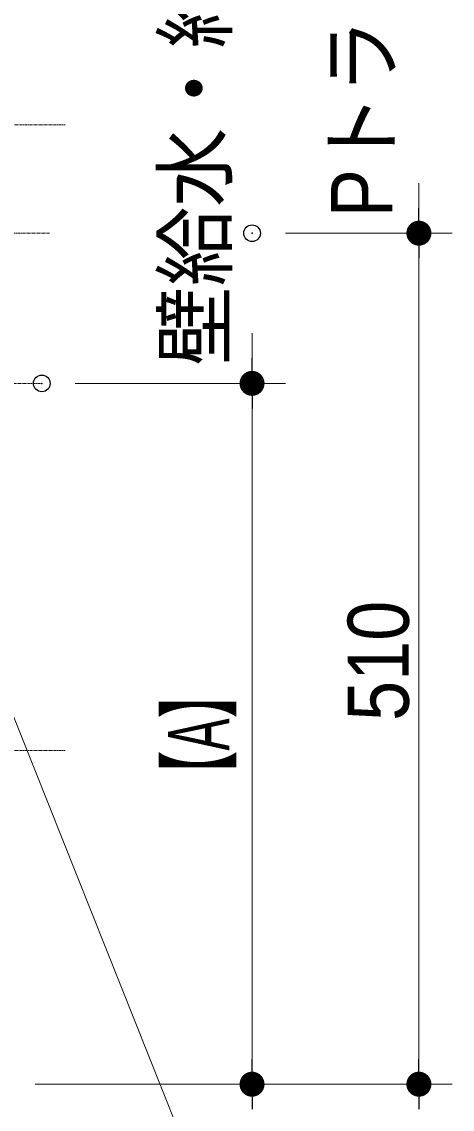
# Model space of a CAD drawing. Units: millimetres, scale not verified. Extents: x -6062 to 6062, y -3045 to 3045.
# Drawn here: x -3261 to -3002, y -2085 to -1433 of the extents above; entities that cross this region are included whole.
import ezdxf
from ezdxf.enums import TextEntityAlignment as Align

# ---------------------------------------------------------------- set-up
doc = ezdxf.new("R2010")
doc.units = ezdxf.units.MM
doc.header["$LTSCALE"] = 20
doc.header["$PDMODE"] = 32
doc.header["$PDSIZE"] = 10
doc.linetypes.add('USER1', pattern=[1.11, 0.71, -0.4])
doc.linetypes.add('USER2', pattern=[2.91, 1.76, -0.4, 0.35, -0.4])
for name, color, linetype, lineweight in [('0-1_2寸法-2', 7, 'Continuous', 15), ('0-2_0', 7, 'Continuous', 25), ('0-4_2寸法-1', 7, 'Continuous', 15), ('0-5_5ボウル・キャビネット', 7, 'Continuous', 15), ('0-6_2寸法-3', 7, 'Continuous', 15), ('0-8_4給排水', 7, 'Continuous', 30)]:
    doc.layers.add(name, color=color, linetype=linetype, lineweight=lineweight)
doc.layers.add('0-3_Defpoints', color=7, linetype='Continuous')
doc.styles.add('ＭＳ Ｐゴシック', font='')
doc.styles.get('ＭＳ Ｐゴシック').set_extended_font_data('MS PGothic')

# ---------------------------------------------------------------- blocks, each defined once
blk = doc.blocks.new('グループ-10')
at = {"layer": '0-5_5ボウル・キャビネット', "linetype": 'USER2'}
for p, q in [((-30940, -29900), (-28940, -29900)), ((-30940, -37400), (-28940, -37400))]:
    blk.add_line(p, q, dxfattribs=at)
blk = doc.blocks.new('グループ-11')
at = {"layer": '0-5_5ボウル・キャビネット'}
blk.add_blockref('グループ-10', (0, 0), dxfattribs=at)
blk = doc.blocks.new('_Dot')
at = {"layer": '0-2_0'}
blk.add_line((-10, 0), (-20, 0), dxfattribs=at)
for points in [[(0, 0), (-5.36, 8.44), (-4.26, 9.05)], [(0, 0), (-4.26, 9.05), (-3.09, 9.51)], [(0, 0), (-3.09, 9.51), (-1.87, 9.82)], [(0, 0), (-1.87, 9.82), (-0.63, 9.98)], [(0, 0), (-0.63, 9.98), (0.63, 9.98)], [(0, 0), (0.63, 9.98), (1.87, 9.82)], [(0, 0), (1.87, 9.82), (3.09, 9.51)], [(0, 0), (3.09, 9.51), (4.26, 9.05)], [(0, 0), (4.26, 9.05), (5.36, 8.44)], [(0, 0), (-10, 0), (-9.92, 1.25)], [(0, 0), (-9.92, -1.25), (-10, 0)], [(0, 0), (-9.92, 1.25), (-9.69, 2.49)], [(0, 0), (-9.69, -2.49), (-9.92, -1.25)], [(0, 0), (-9.69, 2.49), (-9.3, 3.68)], [(0, 0), (-9.3, -3.68), (-9.69, -2.49)], [(0, 0), (-9.3, 3.68), (-8.76, 4.82)], [(0, 0), (-8.76, -4.82), (-9.3, -3.68)], [(0, 0), (-8.76, 4.82), (-8.09, 5.88)], [(0, 0), (-8.09, -5.88), (-8.76, -4.82)], [(0, 0), (-8.09, 5.88), (-7.29, 6.85)], [(0, 0), (-7.29, -6.85), (-8.09, -5.88)], [(0, 0), (-7.29, 6.85), (-6.37, 7.71)], [(0, 0), (-6.37, -7.71), (-7.29, -6.85)], [(0, 0), (-6.37, 7.71), (-5.36, 8.44)], [(0, 0), (-5.36, -8.44), (-6.37, -7.71)], [(0, 0), (-4.26, -9.05), (-5.36, -8.44)], [(0, 0), (-3.09, -9.51), (-4.26, -9.05)], [(0, 0), (-1.87, -9.82), (-3.09, -9.51)], [(0, 0), (-0.63, -9.98), (-1.87, -9.82)], [(0, 0), (0.63, -9.98), (-0.63, -9.98)], [(0, 0), (5.36, 8.44), (6.37, 7.71)], [(0, 0), (6.37, 7.71), (7.29, 6.85)], [(0, 0), (7.29, 6.85), (8.09, 5.88)], [(0, 0), (8.09, 5.88), (8.76, 4.82)], [(0, 0), (8.76, 4.82), (9.3, 3.68)], [(0, 0), (9.3, 3.68), (9.69, 2.49)], [(0, 0), (9.69, 2.49), (9.92, 1.25)], [(0, 0), (9.92, 1.25), (10, 0)], [(0, 0), (1.87, -9.82), (0.63, -9.98)], [(0, 0), (3.09, -9.51), (1.87, -9.82)], [(0, 0), (4.26, -9.05), (3.09, -9.51)], [(0, 0), (5.36, -8.44), (4.26, -9.05)], [(0, 0), (6.37, -7.71), (5.36, -8.44)], [(0, 0), (7.29, -6.85), (6.37, -7.71)], [(0, 0), (8.09, -5.88), (7.29, -6.85)], [(0, 0), (8.76, -4.82), (8.09, -5.88)], [(0, 0), (9.3, -3.68), (8.76, -4.82)], [(0, 0), (9.69, -2.49), (9.3, -3.68)], [(0, 0), (9.92, -1.25), (9.69, -2.49)], [(0, 0), (10, 0), (9.92, -1.25)]]:
    blk.add_solid(points, dxfattribs=at)
blk = doc.blocks.new('止水栓_側面')
at = {"layer": '0-8_4給排水', "linetype": 'USER2', "lineweight": 15}
blk.add_line((-3010, 0), (1000, 0), dxfattribs=at)
at = {"layer": '0-8_4給排水'}
blk.add_lwpolyline([(-900, 1200), (-900, 600), (-1200, 600), (-1200, 1200)], dxfattribs=at)
for points in [[(-1950, 660), (-1850, 660), (-1850, 300), (-1950, 300)], [(-1330, 600), (-770, 600), (-770, 360), (-1330, 360)], [(-200, 600), (0, 600), (0, -600), (-200, -600)], [(-1450, -300), (-2010, -300), (-2010, 300), (-1450, 300)], [(-1430, 298), (-200, 298), (-200, -298), (-1430, -298)], [(-1250, 360), (-850, 360), (-850, 298), (-1250, 298)], [(-1450, 240), (-1430, 240), (-1430, -240), (-1450, -240)]]:
    blk.add_lwpolyline(points, close=True, dxfattribs=at)
blk = doc.blocks.new('グループ-37')
at = {"layer": '0-8_4給排水', "linetype": 'USER1', "lineweight": 15}
for p, q in [((-33090, -24600), (-33090, -24940)), ((-32390, -24940), (-32390, -24600))]:
    blk.add_line(p, q, dxfattribs=at)
blk.add_lwpolyline([(-32260, -25000), (-33220, -25000), (-33220, -24940), (-32260, -24940)], close=True, dxfattribs=at)
blk = doc.blocks.new('グループ-38')
at = {"layer": '0-8_4給排水'}
for p, q in [((-32440, -22586.8), (-32440, -22840)), ((-33040, -22760), (-33040, -22840))]:
    blk.add_line(p, q, dxfattribs=at)
at = {"layer": '0-8_4給排水', "lineweight": 15}
blk.add_line((-34562.2, -24104), (-34868.6, -23846.9), dxfattribs=at)
at = {"layer": '0-8_4給排水', "linetype": 'USER2', "lineweight": 15}
blk.add_line((-31825.2, -29967.1), (-32184.8, -29413.2), dxfattribs=at)
for points in [[(-32740, -25500), (-32740, -24920), (-32740, -21390)], [(-32740, -27538.2), (-32740, -27508.4), (-32740, -26980.3), (-32740, -25000)], [(-31270, -32400), (-31270, -31871.9), (-31270, -31842.1)]]:
    blk.add_lwpolyline(points, dxfattribs=at)
at = {"layer": '0-8_4給排水'}
blk.add_lwpolyline([(-34300, -22420), (-33090, -22420), (-33090, -22760), (-32740, -22760), (-32390.1, -22558), (-32390, -22220), (-33090, -22220), (-33090, -22260), (-34300, -22260)], close=True, dxfattribs=at)
at = {"layer": '0-8_4給排水', "lineweight": 15}
for points in [[(-33090, -22260), (-33089.9, -22260.4), (-33089.6, -22261.6), (-33089.2, -22263.6), (-33088.6, -22266.4), (-33087.9, -22269.8), (-33087.1, -22274), (-33086.2, -22278.7), (-33085.3, -22284.1), (-33084.4, -22289.9), (-33083.5, -22296.2), (-33082.7, -22302.9), (-33082.1, -22309.9), (-33081.5, -22317.2), (-33081.1, -22324.7), (-33080.8, -22332.3), (-33080.7, -22340), (-33080.8, -22344), (-33080.8, -22348.1), (-33081.1, -22356.1), (-33081.6, -22363.9), (-33082.2, -22371.4), (-33082.9, -22378.5), (-33083.7, -22385.3), (-33084.6, -22391.5), (-33085.5, -22397.3), (-33086.4, -22402.4), (-33087.3, -22407), (-33088, -22410.9), (-33088.7, -22414.2), (-33089.3, -22416.7), (-33089.7, -22418.5), (-33089.9, -22419.6), (-33090, -22420)], [(-33090, -23328), (-33089.4, -23329), (-33087.7, -23332.1), (-33084.9, -23337.2), (-33081.1, -23344.1), (-33076.5, -23352.7), (-33071.3, -23362.9), (-33065.7, -23374.6), (-33059.7, -23387.6), (-33053.7, -23401.8), (-33047.9, -23417.2), (-33042.3, -23433.7), (-33037.3, -23451.2), (-33033.1, -23469.6), (-33029.9, -23488.8), (-33027.9, -23508.5), (-33027.2, -23528.5), (-33028, -23548.6), (-33030.1, -23568.5), (-33033.4, -23587.7), (-33037.7, -23606.3), (-33042.8, -23623.9), (-33048.5, -23640.5), (-33054.4, -23655.9), (-33060.5, -23670.1), (-33066.4, -23683), (-33072, -23694.4), (-33077.1, -23704.4), (-33081.5, -23712.7), (-33085.1, -23719.3), (-33087.8, -23724.1), (-33089.4, -23727.1), (-33090, -23728)]]:
    blk.add_lwpolyline(points, dxfattribs=at)
at = {"layer": '0-8_4給排水'}
blk.add_lwpolyline([(-33090, -24600), (-33090, -23728), (-34153.5, -23728), (-34173.2, -23729), (-34192.7, -23731.9), (-34211.8, -23736.7), (-34230.4, -23743.4), (-34251.9, -23753.9), (-34271.9, -23766.9), (-34290.3, -23782.1), (-34306.7, -23799.5), (-34803.9, -24392), (-35110.3, -24134.9), (-34613.1, -23542.3), (-34611.4, -23540.3), (-34560.6, -23487.3), (-34505.1, -23441.9), (-34446.6, -23404.5), (-34384.2, -23374.2), (-34328.5, -23354.1), (-34271.1, -23339.7), (-34212.6, -23330.9), (-34153.5, -23328), (-33090, -23328), (-33090, -22840), (-32390, -22840), (-32390, -24600)], dxfattribs=at)
at = {"layer": '0-8_4給排水', "linetype": 'USER2', "lineweight": 15}
for centre, start, end in [((-29296.4, -27538.2), 180, 212.98944), ((-34713.6, -31842.1), 0, 32.98944)]:
    blk.add_arc(centre, 3443.6, start, end, dxfattribs=at)
at = {"layer": '0-8_4給排水'}
for name, p in [('グループ-37', (0, 0)), ('止水栓_側面', (-30220, -33000))]:
    blk.add_blockref(name, p, dxfattribs=at)
blk = doc.blocks.new('グループ-39')
at = {"layer": '0-8_4給排水', "linetype": 'USER2', "lineweight": 15}
blk.add_line((-33120, -31200), (-29120, -31200), dxfattribs=at)

msp = doc.modelspace()

# ---------------------------------------------------------------- linework, layer by layer
at = {"layer": '0-1_2寸法-2'}
for p, q in [((-3022.5, -1544.99), (-3022.5, -1529.99)), ((-3102.5, -1560), (-3002.5, -1560)), ((-3022.5, -1560), (-3022.5, -2070)), ((-3122.5, -1634.99), (-3122.5, -1619.99)), ((-3228.5, -1650), (-3102.5, -1650)), ((-3122.5, -1650), (-3122.5, -2070)), ((-3252.5, -2070), (-3102.5, -2070)), ((-3102.5, -2070), (-3002.5, -2070))]:
    msp.add_line(p, q, dxfattribs=at)
at = {"layer": '0-3_Defpoints'}
for p in [(-3122.5, -1560), (-3122.5, -1560), (-3248.5, -1650), (-3248.5, -1650), (-3122.5, -2070), (-3122.5, -2070), (-3022.5, -2070)]:
    msp.add_point(p, dxfattribs=at)
at = {"layer": '0-4_2寸法-1'}
for p, q in [((-3102.5, -1560), (-3002.5, -1560)), ((-3022.5, -1575.01), (-3022.5, -2054.99)), ((-3228.5, -1650), (-3102.5, -1650)), ((-3122.5, -1665.01), (-3122.5, -2054.99)), ((-3252.5, -2070), (-3102.5, -2070)), ((-3102.5, -2070), (-3002.5, -2070))]:
    msp.add_line(p, q, dxfattribs=at)
at = {"layer": '0-6_2寸法-3'}
msp.add_lwpolyline([(-3467.57, -2420), (-3038.38, -2420), (-3339.25, -1664.9)], dxfattribs=at)

# ---------------------------------------------------------------- block references
at = {"layer": '0-1_2寸法-2', "xscale": 0.7503418, "yscale": 0.7503418}
for p, rotation in [((-3022.5, -1560), 270), ((-3122.5, -1650), 270), ((-3122.5, -2070), 90), ((-3022.5, -2070), 90)]:
    msp.add_blockref('_Dot', p, dxfattribs=dict(at, rotation=rotation))
at = {"layer": '0-4_2寸法-1', "xscale": 0.7503418, "yscale": 0.7503418}
for p, rotation in [((-3022.5, -1560), 90), ((-3122.5, -1650), 90), ((-3122.5, -2070), 270), ((-3022.5, -2070), 270)]:
    msp.add_blockref('_Dot', p, dxfattribs=dict(at, rotation=rotation))
at = {"layer": '0-5_5ボウル・キャビネット', "xscale": 0.05, "yscale": 0.05}
msp.add_blockref('グループ-11', (-1787.5, 0), dxfattribs=at)
at = {"layer": '0-8_4給排水', "xscale": 0.05, "yscale": 0.05}
for name in ['グループ-38', 'グループ-39']:
    msp.add_blockref(name, (-1787.5, 0), dxfattribs=at)

# ---------------------------------------------------------------- texts
at = {"layer": '0-1_2寸法-2', "style": 'ＭＳ Ｐゴシック'}
for s, width, p in [('Pトラップ排水位置', 0.9, (-3027.48, -1550.42)), ('壁給水・給湯位置', 0.95, (-3127.38, -1639.36))]:
    msp.add_text(s, height=36.66, rotation=90, dxfattribs=dict(at, width=width)).set_placement(p, align=Align.BOTTOM_LEFT)
at = {"layer": '0-4_2寸法-1', "style": 'ＭＳ Ｐゴシック'}
for s, height, width, p in [('510', 36.66, 0.9, (-3017.54, -1852.28)), ('【A】', 36.69, 0.6, (-3125.13, -1900.05))]:
    msp.add_text(s, height=height, rotation=90, dxfattribs=dict(at, width=width)).set_placement(p, align=Align.BOTTOM_LEFT)

doc.saveas('drawing.dxf')
